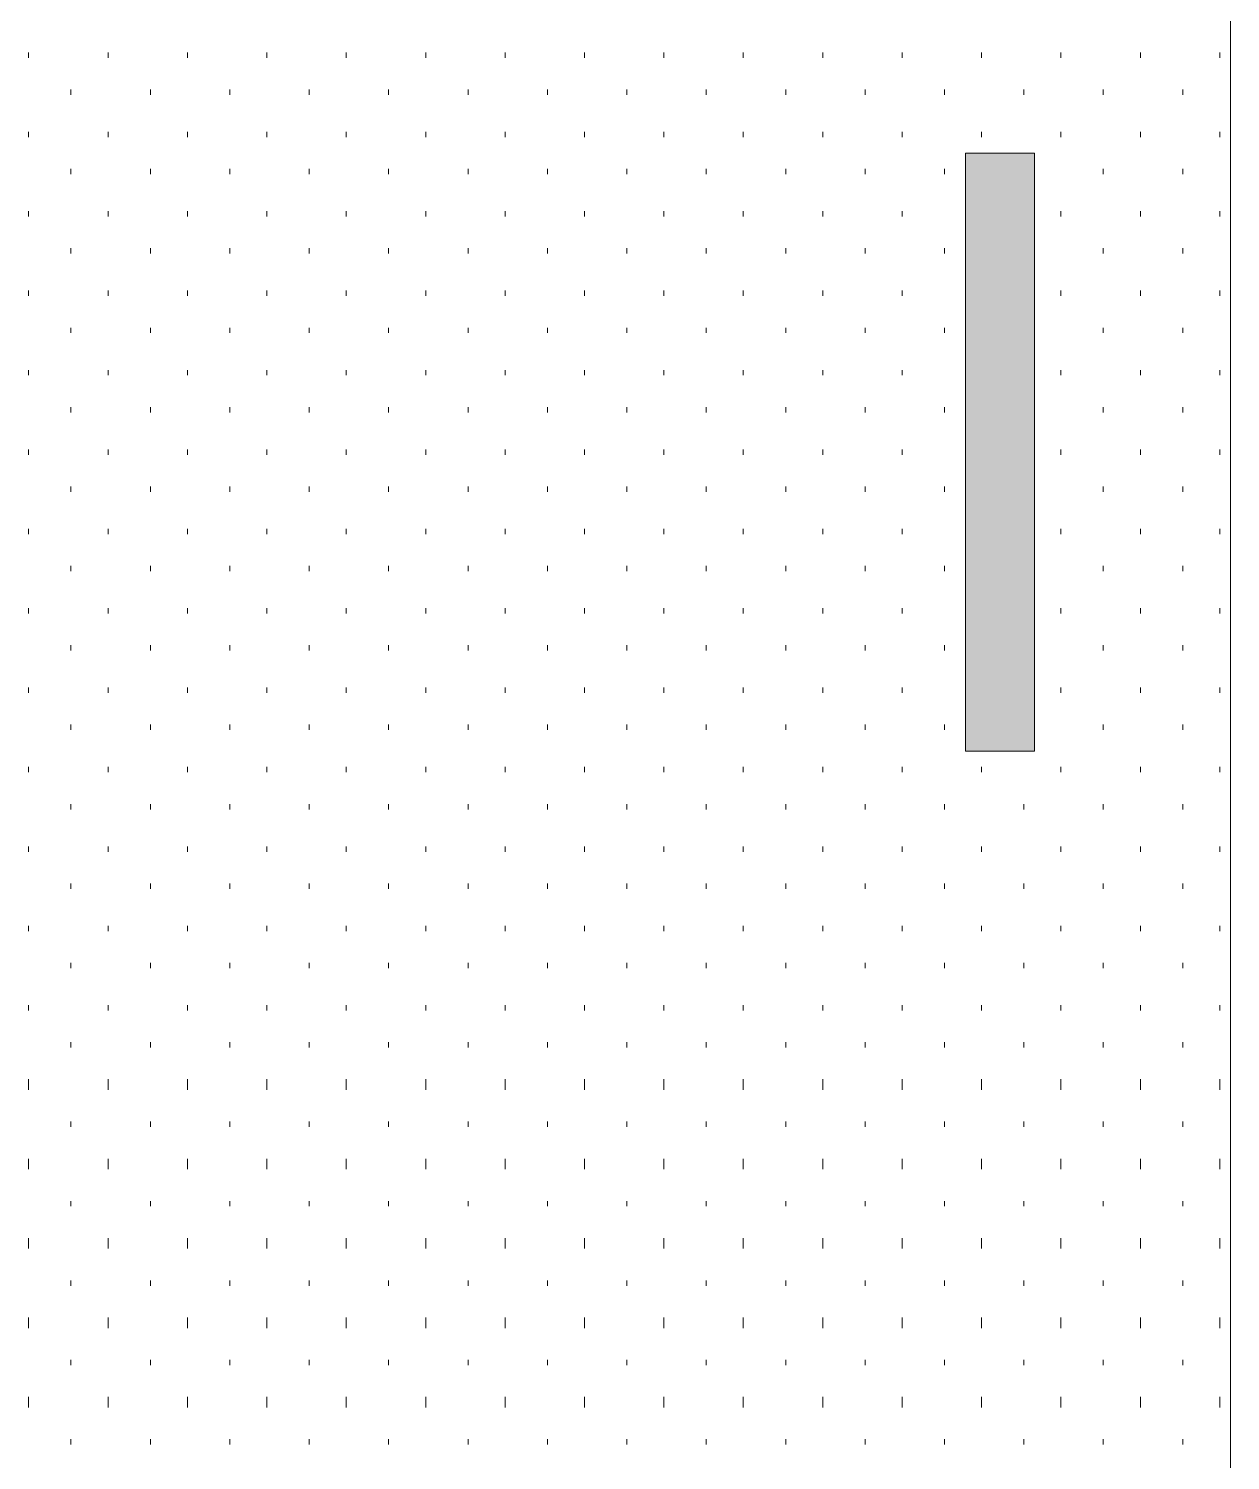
# Model space of a CAD drawing. Header units: inches. Extents: x -6061 to 13621, y -296 to 7483.
# Drawn here: x 12278.58 to 12296.77, y 148.19 to 169.85 of the extents above; entities that cross this region are included whole.
import ezdxf
from ezdxf.xclip import XClip

# ---------------------------------------------------------------- set-up
doc = ezdxf.new("R2010")
doc.units = ezdxf.units.IN
doc.header["$MEASUREMENT"] = 0
doc.header["$XCLIPFRAME"] = 0
doc.layers.get('0').update_dxf_attribs({"linetype": 'CONTINUOUS'})

# ---------------------------------------------------------------- blocks, each defined once
blk = doc.blocks.new('MF71286_7')
at = {"true_color": 0xffffff}
blk.add_hatch(color=7, dxfattribs=at).paths.add_polyline_path([(193.675, 191.685), (213.36, 191.685), (213.36, 233.468), (193.675, 233.468)])

msp = doc.modelspace()

# ---------------------------------------------------------------- linework, layer by layer
at = {"color": 7, "linetype": 'Continuous', "lineweight": 9, "true_color": 0x000007}
for p, q in [((12296.76524, 210.41591), (12296.76524, 126.40098)), ((12296.76524, 128.88379), (12296.76524, 207.93311)), ((12293.80189, 167.96795), (12292.76071, 167.96795)), ((12292.76071, 167.96795), (12292.76071, 158.91772)), ((12293.80189, 158.91772), (12293.80189, 167.96795)), ((12292.76071, 158.91772), (12293.80189, 158.91772))]:
    msp.add_line(p, q, dxfattribs=at)
at = {"color": 7, "linetype": 'Continuous', "lineweight": 9, "true_color": 0xffffff}
for p, q in [((12278.5847, 169.40958), (12278.5847, 169.48967)), ((12279.78605, 169.40958), (12279.78605, 169.48967)), ((12280.98741, 169.40958), (12280.98741, 169.48967)), ((12282.18877, 169.40958), (12282.18877, 169.48967)), ((12283.39013, 169.40958), (12283.39013, 169.48967)), ((12284.59148, 169.40958), (12284.59148, 169.48967)), ((12285.79284, 169.40958), (12285.79284, 169.48967)), ((12286.9942, 169.40958), (12286.9942, 169.48967)), ((12288.19556, 169.40958), (12288.19556, 169.48967)), ((12289.39691, 169.40958), (12289.39691, 169.48967)), ((12290.59827, 169.40958), (12290.59827, 169.48967)), ((12291.79963, 169.40958), (12291.79963, 169.48967)), ((12293.00099, 169.40958), (12293.00099, 169.48967)), ((12294.20234, 169.40958), (12294.20234, 169.48967)), ((12295.4037, 169.40958), (12295.4037, 169.48967)), ((12296.60506, 169.40958), (12296.60506, 169.48967)), ((12279.22542, 168.84895), (12279.22542, 168.92904)), ((12280.42678, 168.84895), (12280.42678, 168.92904)), ((12281.62814, 168.84895), (12281.62814, 168.92904)), ((12282.82949, 168.84895), (12282.82949, 168.92904)), ((12284.03085, 168.84895), (12284.03085, 168.92904)), ((12285.23221, 168.84895), (12285.23221, 168.92904)), ((12286.43357, 168.84895), (12286.43357, 168.92904)), ((12287.63492, 168.84895), (12287.63492, 168.92904)), ((12288.83628, 168.84895), (12288.83628, 168.92904)), ((12290.03764, 168.84895), (12290.03764, 168.92904)), ((12291.239, 168.84895), (12291.239, 168.92904)), ((12292.44035, 168.84895), (12292.44035, 168.92904)), ((12293.64171, 168.84895), (12293.64171, 168.92904)), ((12294.84307, 168.84895), (12294.84307, 168.92904)), ((12296.04443, 168.84895), (12296.04443, 168.92904)), ((12278.5847, 168.20822), (12278.5847, 168.28831)), ((12279.78605, 168.20822), (12279.78605, 168.28831)), ((12280.98741, 168.20822), (12280.98741, 168.28831)), ((12282.18877, 168.20822), (12282.18877, 168.28831)), ((12283.39013, 168.20822), (12283.39013, 168.28831)), ((12284.59148, 168.20822), (12284.59148, 168.28831)), ((12285.79284, 168.20822), (12285.79284, 168.28831)), ((12286.9942, 168.20822), (12286.9942, 168.28831)), ((12288.19556, 168.20822), (12288.19556, 168.28831)), ((12289.39691, 168.20822), (12289.39691, 168.28831)), ((12290.59827, 168.20822), (12290.59827, 168.28831)), ((12291.79963, 168.20822), (12291.79963, 168.28831)), ((12293.00099, 168.20822), (12293.00099, 168.28831)), ((12294.20234, 168.20822), (12294.20234, 168.28831)), ((12295.4037, 168.20822), (12295.4037, 168.28831)), ((12296.60506, 168.20822), (12296.60506, 168.28831)), ((12279.22542, 167.64759), (12279.22542, 167.72768)), ((12280.42678, 167.64759), (12280.42678, 167.72768)), ((12281.62814, 167.64759), (12281.62814, 167.72768)), ((12282.82949, 167.64759), (12282.82949, 167.72768)), ((12284.03085, 167.64759), (12284.03085, 167.72768)), ((12285.23221, 167.64759), (12285.23221, 167.72768)), ((12286.43357, 167.64759), (12286.43357, 167.72768)), ((12287.63492, 167.64759), (12287.63492, 167.72768)), ((12288.83628, 167.64759), (12288.83628, 167.72768)), ((12290.03764, 167.64759), (12290.03764, 167.72768)), ((12291.239, 167.64759), (12291.239, 167.72768)), ((12292.44035, 167.64759), (12292.44035, 167.72768)), ((12294.84307, 167.64759), (12294.84307, 167.72768)), ((12296.04443, 167.64759), (12296.04443, 167.72768)), ((12278.5847, 167.00686), (12278.5847, 167.08696)), ((12279.78605, 167.00686), (12279.78605, 167.08696)), ((12280.98741, 167.00686), (12280.98741, 167.08696)), ((12282.18877, 167.00686), (12282.18877, 167.08696)), ((12283.39013, 167.00686), (12283.39013, 167.08696)), ((12284.59148, 167.00686), (12284.59148, 167.08696)), ((12285.79284, 167.00686), (12285.79284, 167.08696)), ((12286.9942, 167.00686), (12286.9942, 167.08696)), ((12288.19556, 167.00686), (12288.19556, 167.08696)), ((12289.39691, 167.00686), (12289.39691, 167.08696)), ((12290.59827, 167.00686), (12290.59827, 167.08696)), ((12291.79963, 167.00686), (12291.79963, 167.08696)), ((12294.20234, 167.00686), (12294.20234, 167.08696)), ((12295.4037, 167.00686), (12295.4037, 167.08696)), ((12296.60506, 167.00686), (12296.60506, 167.08696)), ((12279.22542, 166.44623), (12279.22542, 166.52632)), ((12280.42678, 166.44623), (12280.42678, 166.52632)), ((12281.62814, 166.44623), (12281.62814, 166.52632)), ((12282.82949, 166.44623), (12282.82949, 166.52632)), ((12284.03085, 166.44623), (12284.03085, 166.52632)), ((12285.23221, 166.44623), (12285.23221, 166.52632)), ((12286.43357, 166.44623), (12286.43357, 166.52632)), ((12287.63492, 166.44623), (12287.63492, 166.52632)), ((12288.83628, 166.44623), (12288.83628, 166.52632)), ((12290.03764, 166.44623), (12290.03764, 166.52632)), ((12291.239, 166.44623), (12291.239, 166.52632)), ((12292.44035, 166.44623), (12292.44035, 166.52632)), ((12294.84307, 166.44623), (12294.84307, 166.52632)), ((12296.04443, 166.44623), (12296.04443, 166.52632)), ((12278.5847, 165.80551), (12278.5847, 165.8856)), ((12279.78605, 165.80551), (12279.78605, 165.8856)), ((12280.98741, 165.80551), (12280.98741, 165.8856)), ((12282.18877, 165.80551), (12282.18877, 165.8856)), ((12283.39013, 165.80551), (12283.39013, 165.8856)), ((12284.59148, 165.80551), (12284.59148, 165.8856)), ((12285.79284, 165.80551), (12285.79284, 165.8856)), ((12286.9942, 165.80551), (12286.9942, 165.8856)), ((12288.19556, 165.80551), (12288.19556, 165.8856)), ((12289.39691, 165.80551), (12289.39691, 165.8856)), ((12290.59827, 165.80551), (12290.59827, 165.8856)), ((12291.79963, 165.80551), (12291.79963, 165.8856)), ((12294.20234, 165.80551), (12294.20234, 165.8856)), ((12295.4037, 165.80551), (12295.4037, 165.8856)), ((12296.60506, 165.80551), (12296.60506, 165.8856)), ((12279.22542, 165.24487), (12279.22542, 165.32496)), ((12280.42678, 165.24487), (12280.42678, 165.32496)), ((12281.62814, 165.24487), (12281.62814, 165.32496)), ((12282.82949, 165.24487), (12282.82949, 165.32496)), ((12284.03085, 165.24487), (12284.03085, 165.32496)), ((12285.23221, 165.24487), (12285.23221, 165.32496)), ((12286.43357, 165.24487), (12286.43357, 165.32496)), ((12287.63492, 165.24487), (12287.63492, 165.32496)), ((12288.83628, 165.24487), (12288.83628, 165.32496)), ((12290.03764, 165.24487), (12290.03764, 165.32496)), ((12291.239, 165.24487), (12291.239, 165.32496)), ((12292.44035, 165.24487), (12292.44035, 165.32496)), ((12294.84307, 165.24487), (12294.84307, 165.32496)), ((12296.04443, 165.24487), (12296.04443, 165.32496)), ((12278.5847, 164.60415), (12278.5847, 164.68424)), ((12279.78605, 164.60415), (12279.78605, 164.68424)), ((12280.98741, 164.60415), (12280.98741, 164.68424)), ((12282.18877, 164.60415), (12282.18877, 164.68424)), ((12283.39013, 164.60415), (12283.39013, 164.68424)), ((12284.59148, 164.60415), (12284.59148, 164.68424)), ((12285.79284, 164.60415), (12285.79284, 164.68424)), ((12286.9942, 164.60415), (12286.9942, 164.68424)), ((12288.19556, 164.60415), (12288.19556, 164.68424)), ((12289.39691, 164.60415), (12289.39691, 164.68424)), ((12290.59827, 164.60415), (12290.59827, 164.68424)), ((12291.79963, 164.60415), (12291.79963, 164.68424)), ((12294.20234, 164.60415), (12294.20234, 164.68424)), ((12295.4037, 164.60415), (12295.4037, 164.68424)), ((12296.60506, 164.60415), (12296.60506, 164.68424)), ((12279.22542, 164.04352), (12279.22542, 164.12361)), ((12280.42678, 164.04352), (12280.42678, 164.12361)), ((12281.62814, 164.04352), (12281.62814, 164.12361)), ((12282.82949, 164.04352), (12282.82949, 164.12361)), ((12284.03085, 164.04352), (12284.03085, 164.12361)), ((12285.23221, 164.04352), (12285.23221, 164.12361)), ((12286.43357, 164.04352), (12286.43357, 164.12361)), ((12287.63492, 164.04352), (12287.63492, 164.12361)), ((12288.83628, 164.04352), (12288.83628, 164.12361)), ((12290.03764, 164.04352), (12290.03764, 164.12361)), ((12291.239, 164.04352), (12291.239, 164.12361)), ((12292.44035, 164.04352), (12292.44035, 164.12361)), ((12294.84307, 164.04352), (12294.84307, 164.12361)), ((12296.04443, 164.04352), (12296.04443, 164.12361)), ((12278.5847, 163.40279), (12278.5847, 163.48288)), ((12279.78605, 163.40279), (12279.78605, 163.48288)), ((12280.98741, 163.40279), (12280.98741, 163.48288)), ((12282.18877, 163.40279), (12282.18877, 163.48288)), ((12283.39013, 163.40279), (12283.39013, 163.48288)), ((12284.59148, 163.40279), (12284.59148, 163.48288)), ((12285.79284, 163.40279), (12285.79284, 163.48288)), ((12286.9942, 163.40279), (12286.9942, 163.48288)), ((12288.19556, 163.40279), (12288.19556, 163.48288)), ((12289.39691, 163.40279), (12289.39691, 163.48288)), ((12290.59827, 163.40279), (12290.59827, 163.48288)), ((12291.79963, 163.40279), (12291.79963, 163.48288)), ((12294.20234, 163.40279), (12294.20234, 163.48288)), ((12295.4037, 163.40279), (12295.4037, 163.48288)), ((12296.60506, 163.40279), (12296.60506, 163.48288)), ((12279.22542, 162.84216), (12279.22542, 162.92225)), ((12280.42678, 162.84216), (12280.42678, 162.92225)), ((12281.62814, 162.84216), (12281.62814, 162.92225)), ((12282.82949, 162.84216), (12282.82949, 162.92225)), ((12284.03085, 162.84216), (12284.03085, 162.92225)), ((12285.23221, 162.84216), (12285.23221, 162.92225)), ((12286.43357, 162.84216), (12286.43357, 162.92225)), ((12287.63492, 162.84216), (12287.63492, 162.92225)), ((12288.83628, 162.84216), (12288.83628, 162.92225)), ((12290.03764, 162.84216), (12290.03764, 162.92225)), ((12291.239, 162.84216), (12291.239, 162.92225)), ((12292.44035, 162.84216), (12292.44035, 162.92225)), ((12294.84307, 162.84216), (12294.84307, 162.92225)), ((12296.04443, 162.84216), (12296.04443, 162.92225)), ((12278.5847, 162.20143), (12278.5847, 162.28153)), ((12279.78605, 162.20143), (12279.78605, 162.28153)), ((12280.98741, 162.20143), (12280.98741, 162.28153)), ((12282.18877, 162.20143), (12282.18877, 162.28153)), ((12283.39013, 162.20143), (12283.39013, 162.28153)), ((12284.59148, 162.20143), (12284.59148, 162.28153)), ((12285.79284, 162.20143), (12285.79284, 162.28153)), ((12286.9942, 162.20143), (12286.9942, 162.28153)), ((12288.19556, 162.20143), (12288.19556, 162.28153)), ((12289.39691, 162.20143), (12289.39691, 162.28153)), ((12290.59827, 162.20143), (12290.59827, 162.28153)), ((12291.79963, 162.20143), (12291.79963, 162.28153)), ((12294.20234, 162.20143), (12294.20234, 162.28153)), ((12295.4037, 162.20143), (12295.4037, 162.28153)), ((12296.60506, 162.20143), (12296.60506, 162.28153)), ((12279.22542, 161.6408), (12279.22542, 161.72089)), ((12280.42678, 161.6408), (12280.42678, 161.72089)), ((12281.62814, 161.6408), (12281.62814, 161.72089)), ((12282.82949, 161.6408), (12282.82949, 161.72089)), ((12284.03085, 161.6408), (12284.03085, 161.72089)), ((12285.23221, 161.6408), (12285.23221, 161.72089)), ((12286.43357, 161.6408), (12286.43357, 161.72089)), ((12287.63492, 161.6408), (12287.63492, 161.72089)), ((12288.83628, 161.6408), (12288.83628, 161.72089)), ((12290.03764, 161.6408), (12290.03764, 161.72089)), ((12291.239, 161.6408), (12291.239, 161.72089)), ((12292.44035, 161.6408), (12292.44035, 161.72089)), ((12294.84307, 161.6408), (12294.84307, 161.72089)), ((12296.04443, 161.6408), (12296.04443, 161.72089)), ((12278.5847, 161.00008), (12278.5847, 161.08017)), ((12279.78605, 161.00008), (12279.78605, 161.08017)), ((12280.98741, 161.00008), (12280.98741, 161.08017)), ((12282.18877, 161.00008), (12282.18877, 161.08017)), ((12283.39013, 161.00008), (12283.39013, 161.08017)), ((12284.59148, 161.00008), (12284.59148, 161.08017)), ((12285.79284, 161.00008), (12285.79284, 161.08017)), ((12286.9942, 161.00008), (12286.9942, 161.08017)), ((12288.19556, 161.00008), (12288.19556, 161.08017)), ((12289.39691, 161.00008), (12289.39691, 161.08017)), ((12290.59827, 161.00008), (12290.59827, 161.08017)), ((12291.79963, 161.00008), (12291.79963, 161.08017)), ((12294.20234, 161.00008), (12294.20234, 161.08017)), ((12295.4037, 161.00008), (12295.4037, 161.08017)), ((12296.60506, 161.00008), (12296.60506, 161.08017)), ((12279.22542, 160.43944), (12279.22542, 160.51953)), ((12280.42678, 160.43944), (12280.42678, 160.51953)), ((12281.62814, 160.43944), (12281.62814, 160.51953)), ((12282.82949, 160.43944), (12282.82949, 160.51953)), ((12284.03085, 160.43944), (12284.03085, 160.51953)), ((12285.23221, 160.43944), (12285.23221, 160.51953)), ((12286.43357, 160.43944), (12286.43357, 160.51953)), ((12287.63492, 160.43944), (12287.63492, 160.51953)), ((12288.83628, 160.43944), (12288.83628, 160.51953)), ((12290.03764, 160.43944), (12290.03764, 160.51953)), ((12291.239, 160.43944), (12291.239, 160.51953)), ((12292.44035, 160.43944), (12292.44035, 160.51953)), ((12294.84307, 160.43944), (12294.84307, 160.51953)), ((12296.04443, 160.43944), (12296.04443, 160.51953)), ((12278.5847, 159.79872), (12278.5847, 159.87881)), ((12279.78605, 159.79872), (12279.78605, 159.87881)), ((12280.98741, 159.79872), (12280.98741, 159.87881)), ((12282.18877, 159.79872), (12282.18877, 159.87881)), ((12283.39013, 159.79872), (12283.39013, 159.87881)), ((12284.59148, 159.79872), (12284.59148, 159.87881)), ((12285.79284, 159.79872), (12285.79284, 159.87881)), ((12286.9942, 159.79872), (12286.9942, 159.87881)), ((12288.19556, 159.79872), (12288.19556, 159.87881)), ((12289.39691, 159.79872), (12289.39691, 159.87881)), ((12290.59827, 159.79872), (12290.59827, 159.87881)), ((12291.79963, 159.79872), (12291.79963, 159.87881)), ((12294.20234, 159.79872), (12294.20234, 159.87881)), ((12295.4037, 159.79872), (12295.4037, 159.87881)), ((12296.60506, 159.79872), (12296.60506, 159.87881)), ((12279.22542, 159.23809), (12279.22542, 159.31818)), ((12280.42678, 159.23809), (12280.42678, 159.31818)), ((12281.62814, 159.23809), (12281.62814, 159.31818)), ((12282.82949, 159.23809), (12282.82949, 159.31818)), ((12284.03085, 159.23809), (12284.03085, 159.31818)), ((12285.23221, 159.23809), (12285.23221, 159.31818)), ((12286.43357, 159.23809), (12286.43357, 159.31818)), ((12287.63492, 159.23809), (12287.63492, 159.31818)), ((12288.83628, 159.23809), (12288.83628, 159.31818)), ((12290.03764, 159.23809), (12290.03764, 159.31818)), ((12291.239, 159.23809), (12291.239, 159.31818)), ((12292.44035, 159.23809), (12292.44035, 159.31818)), ((12294.84307, 159.23809), (12294.84307, 159.31818)), ((12296.04443, 159.23809), (12296.04443, 159.31818)), ((12278.5847, 158.59736), (12278.5847, 158.67745)), ((12279.78605, 158.59736), (12279.78605, 158.67745)), ((12280.98741, 158.59736), (12280.98741, 158.67745)), ((12282.18877, 158.59736), (12282.18877, 158.67745)), ((12283.39013, 158.59736), (12283.39013, 158.67745)), ((12284.59148, 158.59736), (12284.59148, 158.67745)), ((12285.79284, 158.59736), (12285.79284, 158.67745)), ((12286.9942, 158.59736), (12286.9942, 158.67745)), ((12288.19556, 158.59736), (12288.19556, 158.67745)), ((12289.39691, 158.59736), (12289.39691, 158.67745)), ((12290.59827, 158.59736), (12290.59827, 158.67745)), ((12291.79963, 158.59736), (12291.79963, 158.67745)), ((12293.00099, 158.59736), (12293.00099, 158.67745)), ((12294.20234, 158.59736), (12294.20234, 158.67745)), ((12295.4037, 158.59736), (12295.4037, 158.67745)), ((12296.60506, 158.59736), (12296.60506, 158.67745)), ((12279.22542, 158.03673), (12279.22542, 158.11682)), ((12280.42678, 158.03673), (12280.42678, 158.11682)), ((12281.62814, 158.03673), (12281.62814, 158.11682)), ((12282.82949, 158.03673), (12282.82949, 158.11682)), ((12284.03085, 158.03673), (12284.03085, 158.11682)), ((12285.23221, 158.03673), (12285.23221, 158.11682)), ((12286.43357, 158.03673), (12286.43357, 158.11682)), ((12287.63492, 158.03673), (12287.63492, 158.11682)), ((12288.83628, 158.03673), (12288.83628, 158.11682)), ((12290.03764, 158.03673), (12290.03764, 158.11682)), ((12291.239, 158.03673), (12291.239, 158.11682)), ((12292.44035, 158.03673), (12292.44035, 158.11682)), ((12293.64171, 158.03673), (12293.64171, 158.11682)), ((12294.84307, 158.03673), (12294.84307, 158.11682)), ((12296.04443, 158.03673), (12296.04443, 158.11682)), ((12278.5847, 157.39601), (12278.5847, 157.4761)), ((12279.78605, 157.39601), (12279.78605, 157.4761)), ((12280.98741, 157.39601), (12280.98741, 157.4761)), ((12282.18877, 157.39601), (12282.18877, 157.4761)), ((12283.39013, 157.39601), (12283.39013, 157.4761)), ((12284.59148, 157.39601), (12284.59148, 157.4761)), ((12285.79284, 157.39601), (12285.79284, 157.4761)), ((12286.9942, 157.39601), (12286.9942, 157.4761)), ((12288.19556, 157.39601), (12288.19556, 157.4761)), ((12289.39691, 157.39601), (12289.39691, 157.4761)), ((12290.59827, 157.39601), (12290.59827, 157.4761)), ((12291.79963, 157.39601), (12291.79963, 157.4761)), ((12293.00099, 157.39601), (12293.00099, 157.4761)), ((12294.20234, 157.39601), (12294.20234, 157.4761)), ((12295.4037, 157.39601), (12295.4037, 157.4761)), ((12296.60506, 157.39601), (12296.60506, 157.4761)), ((12279.22542, 156.83537), (12279.22542, 156.91546)), ((12280.42678, 156.83537), (12280.42678, 156.91546)), ((12281.62814, 156.83537), (12281.62814, 156.91546)), ((12282.82949, 156.83537), (12282.82949, 156.91546)), ((12284.03085, 156.83537), (12284.03085, 156.91546)), ((12285.23221, 156.83537), (12285.23221, 156.91546)), ((12286.43357, 156.83537), (12286.43357, 156.91546)), ((12287.63492, 156.83537), (12287.63492, 156.91546)), ((12288.83628, 156.83537), (12288.83628, 156.91546)), ((12290.03764, 156.83537), (12290.03764, 156.91546)), ((12291.239, 156.83537), (12291.239, 156.91546)), ((12292.44035, 156.83537), (12292.44035, 156.91546)), ((12293.64171, 156.83537), (12293.64171, 156.91546)), ((12294.84307, 156.83537), (12294.84307, 156.91546)), ((12296.04443, 156.83537), (12296.04443, 156.91546)), ((12278.5847, 156.19465), (12278.5847, 156.27474)), ((12279.78605, 156.19465), (12279.78605, 156.27474)), ((12280.98741, 156.19465), (12280.98741, 156.27474)), ((12282.18877, 156.19465), (12282.18877, 156.27474)), ((12283.39013, 156.19465), (12283.39013, 156.27474)), ((12284.59148, 156.19465), (12284.59148, 156.27474)), ((12285.79284, 156.19465), (12285.79284, 156.27474)), ((12286.9942, 156.19465), (12286.9942, 156.27474)), ((12288.19556, 156.19465), (12288.19556, 156.27474)), ((12289.39691, 156.19465), (12289.39691, 156.27474)), ((12290.59827, 156.19465), (12290.59827, 156.27474)), ((12291.79963, 156.19465), (12291.79963, 156.27474)), ((12293.00099, 156.19465), (12293.00099, 156.27474)), ((12294.20234, 156.19465), (12294.20234, 156.27474)), ((12295.4037, 156.19465), (12295.4037, 156.27474)), ((12296.60506, 156.19465), (12296.60506, 156.27474)), ((12279.22542, 155.63401), (12279.22542, 155.7141)), ((12280.42678, 155.63401), (12280.42678, 155.7141)), ((12281.62814, 155.63401), (12281.62814, 155.7141)), ((12282.82949, 155.63401), (12282.82949, 155.7141)), ((12284.03085, 155.63401), (12284.03085, 155.7141)), ((12285.23221, 155.63401), (12285.23221, 155.7141)), ((12286.43357, 155.63401), (12286.43357, 155.7141)), ((12287.63492, 155.63401), (12287.63492, 155.7141)), ((12288.83628, 155.63401), (12288.83628, 155.7141)), ((12290.03764, 155.63401), (12290.03764, 155.7141)), ((12291.239, 155.63401), (12291.239, 155.7141)), ((12292.44035, 155.63401), (12292.44035, 155.7141)), ((12293.64171, 155.63401), (12293.64171, 155.7141)), ((12294.84307, 155.63401), (12294.84307, 155.7141)), ((12296.04443, 155.63401), (12296.04443, 155.7141)), ((12278.5847, 154.99329), (12278.5847, 155.07338)), ((12279.78605, 154.99329), (12279.78605, 155.07338)), ((12280.98741, 154.99329), (12280.98741, 155.07338)), ((12282.18877, 154.99329), (12282.18877, 155.07338)), ((12283.39013, 154.99329), (12283.39013, 155.07338)), ((12284.59148, 154.99329), (12284.59148, 155.07338)), ((12285.79284, 154.99329), (12285.79284, 155.07338)), ((12286.9942, 154.99329), (12286.9942, 155.07338)), ((12288.19556, 154.99329), (12288.19556, 155.07338)), ((12289.39691, 154.99329), (12289.39691, 155.07338)), ((12290.59827, 154.99329), (12290.59827, 155.07338)), ((12291.79963, 154.99329), (12291.79963, 155.07338)), ((12293.00099, 154.99329), (12293.00099, 155.07338)), ((12294.20234, 154.99329), (12294.20234, 155.07338)), ((12295.4037, 154.99329), (12295.4037, 155.07338)), ((12296.60506, 154.99329), (12296.60506, 155.07338)), ((12279.22542, 154.43266), (12279.22542, 154.51275)), ((12280.42678, 154.43266), (12280.42678, 154.51275)), ((12281.62814, 154.43266), (12281.62814, 154.51275)), ((12282.82949, 154.43266), (12282.82949, 154.51275)), ((12284.03085, 154.43266), (12284.03085, 154.51275)), ((12285.23221, 154.43266), (12285.23221, 154.51275)), ((12286.43357, 154.43266), (12286.43357, 154.51275)), ((12287.63492, 154.43266), (12287.63492, 154.51275)), ((12288.83628, 154.43266), (12288.83628, 154.51275)), ((12290.03764, 154.43266), (12290.03764, 154.51275)), ((12291.239, 154.43266), (12291.239, 154.51275)), ((12292.44035, 154.43266), (12292.44035, 154.51275)), ((12293.64171, 154.43266), (12293.64171, 154.51275)), ((12294.84307, 154.43266), (12294.84307, 154.51275)), ((12296.04443, 154.43266), (12296.04443, 154.51275)), ((12278.5847, 153.79193), (12278.5847, 153.95211)), ((12279.78605, 153.79193), (12279.78605, 153.95211)), ((12280.98741, 153.79193), (12280.98741, 153.95211)), ((12282.18877, 153.79193), (12282.18877, 153.95211)), ((12283.39013, 153.79193), (12283.39013, 153.95211)), ((12284.59148, 153.79193), (12284.59148, 153.95211)), ((12285.79284, 153.79193), (12285.79284, 153.95211)), ((12286.9942, 153.79193), (12286.9942, 153.95211)), ((12288.19556, 153.79193), (12288.19556, 153.95211)), ((12289.39691, 153.79193), (12289.39691, 153.95211)), ((12290.59827, 153.79193), (12290.59827, 153.95211)), ((12291.79963, 153.79193), (12291.79963, 153.95211)), ((12293.00099, 153.79193), (12293.00099, 153.95211)), ((12294.20234, 153.79193), (12294.20234, 153.95211)), ((12295.4037, 153.79193), (12295.4037, 153.95211)), ((12296.60506, 153.79193), (12296.60506, 153.95211)), ((12279.22542, 153.2313), (12279.22542, 153.31139)), ((12280.42678, 153.2313), (12280.42678, 153.31139)), ((12281.62814, 153.2313), (12281.62814, 153.31139)), ((12282.82949, 153.2313), (12282.82949, 153.31139)), ((12284.03085, 153.2313), (12284.03085, 153.31139)), ((12285.23221, 153.2313), (12285.23221, 153.31139)), ((12286.43357, 153.2313), (12286.43357, 153.31139)), ((12287.63492, 153.2313), (12287.63492, 153.31139)), ((12288.83628, 153.2313), (12288.83628, 153.31139)), ((12290.03764, 153.2313), (12290.03764, 153.31139)), ((12291.239, 153.2313), (12291.239, 153.31139)), ((12292.44035, 153.2313), (12292.44035, 153.31139)), ((12293.64171, 153.2313), (12293.64171, 153.31139)), ((12294.84307, 153.2313), (12294.84307, 153.31139)), ((12296.04443, 153.2313), (12296.04443, 153.31139)), ((12278.5847, 152.59058), (12278.5847, 152.75076)), ((12279.78605, 152.59058), (12279.78605, 152.75076)), ((12280.98741, 152.59058), (12280.98741, 152.75076)), ((12282.18877, 152.59058), (12282.18877, 152.75076)), ((12283.39013, 152.59058), (12283.39013, 152.75076)), ((12284.59148, 152.59058), (12284.59148, 152.75076)), ((12285.79284, 152.59058), (12285.79284, 152.75076)), ((12286.9942, 152.59058), (12286.9942, 152.75076)), ((12288.19556, 152.59058), (12288.19556, 152.75076)), ((12289.39691, 152.59058), (12289.39691, 152.75076)), ((12290.59827, 152.59058), (12290.59827, 152.75076)), ((12291.79963, 152.59058), (12291.79963, 152.75076)), ((12293.00099, 152.59058), (12293.00099, 152.75076)), ((12294.20234, 152.59058), (12294.20234, 152.75076)), ((12295.4037, 152.59058), (12295.4037, 152.75076)), ((12296.60506, 152.59058), (12296.60506, 152.75076)), ((12279.22542, 152.02994), (12279.22542, 152.11003)), ((12280.42678, 152.02994), (12280.42678, 152.11003)), ((12281.62814, 152.02994), (12281.62814, 152.11003)), ((12282.82949, 152.02994), (12282.82949, 152.11003)), ((12284.03085, 152.02994), (12284.03085, 152.11003)), ((12285.23221, 152.02994), (12285.23221, 152.11003)), ((12286.43357, 152.02994), (12286.43357, 152.11003)), ((12287.63492, 152.02994), (12287.63492, 152.11003)), ((12288.83628, 152.02994), (12288.83628, 152.11003)), ((12290.03764, 152.02994), (12290.03764, 152.11003)), ((12291.239, 152.02994), (12291.239, 152.11003)), ((12292.44035, 152.02994), (12292.44035, 152.11003)), ((12293.64171, 152.02994), (12293.64171, 152.11003)), ((12294.84307, 152.02994), (12294.84307, 152.11003)), ((12296.04443, 152.02994), (12296.04443, 152.11003)), ((12278.5847, 151.38922), (12278.5847, 151.5494)), ((12279.78605, 151.38922), (12279.78605, 151.5494)), ((12280.98741, 151.38922), (12280.98741, 151.5494)), ((12282.18877, 151.38922), (12282.18877, 151.5494)), ((12283.39013, 151.38922), (12283.39013, 151.5494)), ((12284.59148, 151.38922), (12284.59148, 151.5494)), ((12285.79284, 151.38922), (12285.79284, 151.5494)), ((12286.9942, 151.38922), (12286.9942, 151.5494)), ((12288.19556, 151.38922), (12288.19556, 151.5494)), ((12289.39691, 151.38922), (12289.39691, 151.5494)), ((12290.59827, 151.38922), (12290.59827, 151.5494)), ((12291.79963, 151.38922), (12291.79963, 151.5494)), ((12293.00099, 151.38922), (12293.00099, 151.5494)), ((12294.20234, 151.38922), (12294.20234, 151.5494)), ((12295.4037, 151.38922), (12295.4037, 151.5494)), ((12296.60506, 151.38922), (12296.60506, 151.5494)), ((12279.22542, 150.82858), (12279.22542, 150.90867)), ((12280.42678, 150.82858), (12280.42678, 150.90867)), ((12281.62814, 150.82858), (12281.62814, 150.90867)), ((12282.82949, 150.82858), (12282.82949, 150.90867)), ((12284.03085, 150.82858), (12284.03085, 150.90867)), ((12285.23221, 150.82858), (12285.23221, 150.90867)), ((12286.43357, 150.82858), (12286.43357, 150.90867)), ((12287.63492, 150.82858), (12287.63492, 150.90867)), ((12288.83628, 150.82858), (12288.83628, 150.90867)), ((12290.03764, 150.82858), (12290.03764, 150.90867)), ((12291.239, 150.82858), (12291.239, 150.90867)), ((12292.44035, 150.82858), (12292.44035, 150.90867)), ((12293.64171, 150.82858), (12293.64171, 150.90867)), ((12294.84307, 150.82858), (12294.84307, 150.90867)), ((12296.04443, 150.82858), (12296.04443, 150.90867)), ((12278.5847, 150.18786), (12278.5847, 150.34804)), ((12279.78605, 150.18786), (12279.78605, 150.34804)), ((12280.98741, 150.18786), (12280.98741, 150.34804)), ((12282.18877, 150.18786), (12282.18877, 150.34804)), ((12283.39013, 150.18786), (12283.39013, 150.34804)), ((12284.59148, 150.18786), (12284.59148, 150.34804)), ((12285.79284, 150.18786), (12285.79284, 150.34804)), ((12286.9942, 150.18786), (12286.9942, 150.34804)), ((12288.19556, 150.18786), (12288.19556, 150.34804)), ((12289.39691, 150.18786), (12289.39691, 150.34804)), ((12290.59827, 150.18786), (12290.59827, 150.34804)), ((12291.79963, 150.18786), (12291.79963, 150.34804)), ((12293.00099, 150.18786), (12293.00099, 150.34804)), ((12294.20234, 150.18786), (12294.20234, 150.34804)), ((12295.4037, 150.18786), (12295.4037, 150.34804)), ((12296.60506, 150.18786), (12296.60506, 150.34804)), ((12279.22542, 149.62723), (12279.22542, 149.70732)), ((12280.42678, 149.62723), (12280.42678, 149.70732)), ((12281.62814, 149.62723), (12281.62814, 149.70732)), ((12282.82949, 149.62723), (12282.82949, 149.70732)), ((12284.03085, 149.62723), (12284.03085, 149.70732)), ((12285.23221, 149.62723), (12285.23221, 149.70732)), ((12286.43357, 149.62723), (12286.43357, 149.70732)), ((12287.63492, 149.62723), (12287.63492, 149.70732)), ((12288.83628, 149.62723), (12288.83628, 149.70732)), ((12290.03764, 149.62723), (12290.03764, 149.70732)), ((12291.239, 149.62723), (12291.239, 149.70732)), ((12292.44035, 149.62723), (12292.44035, 149.70732)), ((12293.64171, 149.62723), (12293.64171, 149.70732)), ((12294.84307, 149.62723), (12294.84307, 149.70732)), ((12296.04443, 149.62723), (12296.04443, 149.70732)), ((12278.5847, 148.9865), (12278.5847, 149.14668)), ((12279.78605, 148.9865), (12279.78605, 149.14668)), ((12280.98741, 148.9865), (12280.98741, 149.14668)), ((12282.18877, 148.9865), (12282.18877, 149.14668)), ((12283.39013, 148.9865), (12283.39013, 149.14668)), ((12284.59148, 148.9865), (12284.59148, 149.14668)), ((12285.79284, 148.9865), (12285.79284, 149.14668)), ((12286.9942, 148.9865), (12286.9942, 149.14668)), ((12288.19556, 148.9865), (12288.19556, 149.14668)), ((12289.39691, 148.9865), (12289.39691, 149.14668)), ((12290.59827, 148.9865), (12290.59827, 149.14668)), ((12291.79963, 148.9865), (12291.79963, 149.14668)), ((12293.00099, 148.9865), (12293.00099, 149.14668)), ((12294.20234, 148.9865), (12294.20234, 149.14668)), ((12295.4037, 148.9865), (12295.4037, 149.14668)), ((12296.60506, 148.9865), (12296.60506, 149.14668)), ((12279.22542, 148.42587), (12279.22542, 148.50596)), ((12280.42678, 148.42587), (12280.42678, 148.50596)), ((12281.62814, 148.42587), (12281.62814, 148.50596)), ((12282.82949, 148.42587), (12282.82949, 148.50596)), ((12284.03085, 148.42587), (12284.03085, 148.50596)), ((12285.23221, 148.42587), (12285.23221, 148.50596)), ((12286.43357, 148.42587), (12286.43357, 148.50596)), ((12287.63492, 148.42587), (12287.63492, 148.50596)), ((12288.83628, 148.42587), (12288.83628, 148.50596)), ((12290.03764, 148.42587), (12290.03764, 148.50596)), ((12291.239, 148.42587), (12291.239, 148.50596)), ((12292.44035, 148.42587), (12292.44035, 148.50596)), ((12293.64171, 148.42587), (12293.64171, 148.50596)), ((12294.84307, 148.42587), (12294.84307, 148.50596)), ((12296.04443, 148.42587), (12296.04443, 148.50596))]:
    msp.add_line(p, q, dxfattribs=at)

# ---------------------------------------------------------------- block references
at = {"color": 7, "true_color": 0xffffff}
ref = msp.add_blockref('MF71286_7', (11893.10913, -233.76599), dxfattribs=dict(at, xscale=1.8919015636469, yscale=1.8919015636469, zscale=1.8919015636469))
XClip(ref).set_block_clipping_path([(211.2433286117, 207.560328694), (211.7936619327, 212.3439952537)])

doc.saveas('drawing.dxf')
